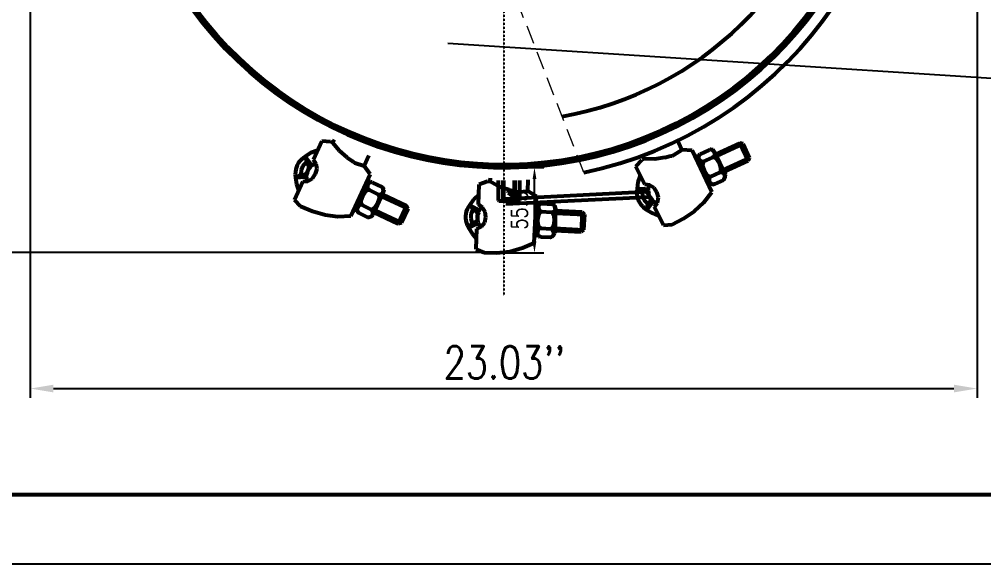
# Model space of a CAD drawing. Header units: millimetres. Extents: x 48582 to 52637, y -8867 to -5728.
# Drawn here: x 49098 to 49725, y -8867 to -8513 of the extents above; entities that cross this region are included whole.
import ezdxf

# ---------------------------------------------------------------- set-up
doc = ezdxf.new("R2010")
doc.units = ezdxf.units.MM
doc.header["$LTSCALE"] = 3
for name, pattern in [('ACISOTGL', [3, 2, -1]), ('CENTER', [2, 1.25, -0.25, 0.25, -0.25]), ('DASHDOT', [0.55, 0.5, -0.025, 0, -0.025])]:
    doc.linetypes.add(name, pattern=pattern)
doc.layers.add('C', color=1, linetype='DASHDOT')
doc.layers.add('标注、文本', color=3, linetype='Continuous', lineweight=25)
doc.layers.add('粗实线', color=4, linetype='Continuous', lineweight=53)
doc.styles.add('TH_GBDIM', font='romans.shx', dxfattribs={"width": 0.8, "bigfont": 'gbcbig.shx'})
doc.dimstyles.new('TH_GBDIM1', dxfattribs={"dimscale": 3, "dimtxt": 3.5, "dimasz": 2.5, "dimexe": 2, "dimexo": 0, "dimgap": 1.5, "dimtad": 1, "dimdec": 1, "dimzin": 0, "dimdsep": 46, "dimtxsty": 'TH_GBDIM', "dimcen": 2.5, "dimclrd": 3, "dimclre": 256, "dimclrt": 2, "dimadec": 0, "dimazin": 0, "dimtfac": 0.714286, "dimtdec": 1, "dimtmove": 0, "dimatfit": 3, "dimfxl": 0, "dimtzin": 0, "dimlwd": -1, "dimlwe": -1, "dimarcsym": 0})

# ---------------------------------------------------------------- blocks, each defined once
blk = doc.blocks.new('*D372')
at = {"layer": 'Defpoints', "color": 0}
for p in [(49105.04, -8358.78), (49721.04, -8364.78), (49721.04, -8753.56)]:
    blk.add_point(p, dxfattribs=at)
at = {"layer": '标注、文本'}
for p, q in [((49105.04, -8358.78), (49105.04, -8759.56)), ((49721.04, -8364.78), (49721.04, -8759.56))]:
    blk.add_line(p, q, dxfattribs=at)
at = {"layer": '标注、文本', "color": 3}
blk.add_line((49120.04, -8753.56), (49706.04, -8753.56), dxfattribs=at)
for points in [[(49120.04, -8751.06), (49120.04, -8756.06), (49105.04, -8753.56)], [(49706.04, -8751.06), (49706.04, -8756.06), (49721.04, -8753.56)]]:
    blk.add_solid(points, dxfattribs=at)
at = {"layer": '标注、文本', "color": 2, "insert": (49413.6, -8736.56), "char_height": 21, "attachment_point": 5, "style": 'TH_GBDIM'}
blk.add_mtext("23.03''", dxfattribs=at)
blk = doc.blocks.new('*D367')
at = {"layer": 'Defpoints', "color": 0}
for p in [(49061.87, -7993.48), (49384.58, -7993.48), (49400.34, -8665.06)]:
    blk.add_point(p, dxfattribs=at)
at = {"layer": '标注、文本'}
for p, q in [((49384.58, -7993.48), (49055.87, -7993.48)), ((49400.34, -8665.06), (49055.87, -8665.06))]:
    blk.add_line(p, q, dxfattribs=at)
at = {"layer": '标注、文本', "color": 3}
blk.add_line((49061.87, -8650.06), (49061.87, -8008.48), dxfattribs=at)
for points in [[(49059.37, -8008.48), (49064.37, -8008.48), (49061.87, -7993.48)], [(49059.37, -8650.06), (49064.37, -8650.06), (49061.87, -8665.06)]]:
    blk.add_solid(points, dxfattribs=at)
at = {"layer": '标注、文本', "color": 2, "insert": (49044.87, -8318.51), "char_height": 21, "attachment_point": 5, "rotation": 90, "style": 'TH_GBDIM'}
blk.add_mtext("24.8''", dxfattribs=at)
blk = doc.blocks.new('*D434')
at = {"layer": 'Defpoints', "color": 0}
for p in [(49413.04, -8609.78), (49433.1, -8609.78), (49408.68, -8665.28)]:
    blk.add_point(p, dxfattribs=at)
at = {"layer": '标注、文本'}
for p, q in [((49413.04, -8609.78), (49439.1, -8609.78)), ((49408.68, -8665.28), (49439.1, -8665.28))]:
    blk.add_line(p, q, dxfattribs=at)
at = {"layer": '标注、文本', "color": 3}
blk.add_line((49433.1, -8657.78), (49433.1, -8617.28), dxfattribs=at)
for points in [[(49431.85, -8617.28), (49434.35, -8617.28), (49433.1, -8609.78)], [(49431.85, -8657.78), (49434.35, -8657.78), (49433.1, -8665.28)]]:
    blk.add_solid(points, dxfattribs=at)
at = {"layer": '标注、文本', "color": 2, "insert": (49423.35, -8637.53), "char_height": 10.5, "attachment_point": 5, "rotation": 90, "style": 'TH_GBDIM'}
blk.add_mtext('55.5', dxfattribs=at)

msp = doc.modelspace()

# ---------------------------------------------------------------- linework, layer by layer
at = {"layer": 'C', "linetype": 'CENTER', "ltscale": 0.02}
msp.add_line((49413.04, -8137.78), (49413.04, -8693.33), dxfattribs=at)
at = {"layer": '标注、文本'}
for p, q in [((49764.14, -8554.08), (49376.73, -8529.2)), ((48582.49, -8867.47), (52371.53, -8867.47))]:
    msp.add_line(p, q, dxfattribs=at)
at = {"layer": '粗实线', "color": 8, "linetype": 'ACISOTGL', "lineweight": 0, "ltscale": 2}
msp.add_line((49465.17, -8612.99), (49408.23, -8466.46), dxfattribs=at)
at = {"layer": '粗实线', "ltscale": 2}
for p, q in [((49289.31, -8604.65), (49294.66, -8592.69)), ((49300.32, -8593.03), (49294.66, -8592.69)), ((49301.98, -8593.7), (49300.65, -8593.03)), ((49301.98, -8593.7), (49303.02, -8591.53)), ((49301.98, -8593.7), (49301.98, -8593.37)), ((49306.3, -8599.03), (49301.98, -8593.7)), ((49529.06, -8598.27), (49525.91, -8591.53)), ((49551.61, -8602.48), (49568.86, -8594.4)), ((49566.69, -8593.87), (49572.17, -8605.45)), ((49568.86, -8594.4), (49566.69, -8593.88)), ((49568.86, -8594.4), (49572.95, -8603.49)), ((49287.66, -8600.33), (49284, -8602.65)), ((49284, -8602.64), (49284.65, -8606.31)), ((49284, -8602.64), (49284.33, -8603.31)), ((49291.99, -8598.67), (49287.66, -8600.33)), ((49311.28, -8603.36), (49306.3, -8599.03)), ((49322.25, -8608.71), (49325.39, -8601.96)), ((49504.53, -8604.15), (49503.54, -8601.96)), ((49517.91, -8603.24), (49521.84, -8602.2)), ((49521.83, -8602.2), (49522.77, -8602.12)), ((49522.77, -8602.12), (49523.67, -8601.57)), ((49523.67, -8601.57), (49529.06, -8598.27)), ((49535.7, -8598.65), (49529.06, -8598.28)), ((49548.42, -8625.9), (49535.7, -8598.65)), ((49537.43, -8602.28), (49538.58, -8601.95)), ((49537.94, -8602.71), (49538.83, -8602.16)), ((49538.58, -8601.95), (49547.85, -8621.93)), ((49540.41, -8601.32), (49539.59, -8602.81)), ((49539.59, -8602.81), (49539.97, -8604.43)), ((49540.2, -8601.57), (49539.64, -8603.27)), ((49540.2, -8601.57), (49539.95, -8601.36)), ((49540.63, -8601.06), (49540.2, -8601.57)), ((49541.1, -8601.02), (49540.63, -8601.06)), ((49541.1, -8601.02), (49546.78, -8598.41)), ((49547.46, -8598.12), (49546.78, -8598.41)), ((49547.46, -8598.12), (49547.2, -8597.9)), ((49547.93, -8598.08), (49547.46, -8598.12)), ((49549.12, -8598.21), (49547.46, -8598.12)), ((49549.42, -8598.9), (49547.93, -8598.08)), ((49548.84, -8603.2), (49550.38, -8601.88)), ((49550.18, -8599.54), (49549.12, -8598.21)), ((49550.47, -8600.22), (49549.42, -8598.9)), ((49550.18, -8599.54), (49557.34, -8614.27)), ((49550.38, -8601.88), (49550.47, -8600.22)), ((49282.32, -8608.63), (49281.32, -8611.29)), ((49284.65, -8606.31), (49282.32, -8608.63)), ((49286.98, -8606.64), (49284.33, -8603.31)), ((49286.32, -8608.64), (49284.65, -8606.31)), ((49286.31, -8609.97), (49286.32, -8608.64)), ((49287.65, -8607.64), (49286.98, -8606.64)), ((49287.31, -8609.31), (49287.31, -8608.97)), ((49287.31, -8608.97), (49287.64, -8608.97)), ((49287.31, -8609.31), (49287.31, -8608.97)), ((49287.31, -8609.31), (49287.64, -8608.97)), ((49287.64, -8608.97), (49287.64, -8608.64)), ((49287.64, -8608.97), (49287.64, -8608.64)), ((49287.98, -8608.31), (49287.65, -8607.64)), ((49290.64, -8606.65), (49287.98, -8608.64)), ((49287.98, -8608.64), (49287.98, -8608.31)), ((49287.98, -8608.64), (49287.98, -8608.31)), ((49290.97, -8607.32), (49289.32, -8604.65)), ((49291.63, -8610.65), (49290.97, -8607.32)), ((49311.28, -8603.36), (49314.6, -8605.7)), ((49314.6, -8605.7), (49315.26, -8606.37)), ((49315.26, -8606.37), (49316.26, -8606.7)), ((49316.26, -8606.7), (49322.25, -8608.71)), ((49326.23, -8614.04), (49322.25, -8608.71)), ((49502.95, -8605), (49499.05, -8609.11)), ((49504.53, -8604.15), (49503.16, -8604.74)), ((49504.53, -8604.15), (49504.28, -8603.94)), ((49511.39, -8604.27), (49504.53, -8604.15)), ((49517.91, -8603.24), (49511.39, -8604.27)), ((49538.31, -8604.33), (49539.46, -8604)), ((49538.52, -8604.08), (49539.42, -8603.53)), ((49538.82, -8604.76), (49539.72, -8604.21)), ((49539.64, -8603.27), (49540.48, -8604.85)), ((49540.48, -8604.85), (49541.75, -8605.93)), ((49540.59, -8608.86), (49541.74, -8608.52)), ((49540.88, -8609.54), (49541.78, -8608.99)), ((49541.75, -8605.93), (49543.16, -8605.81)), ((49542.56, -8607.04), (49542.46, -8608.7)), ((49542.46, -8608.7), (49543.43, -8611.69)), ((49543.16, -8605.81), (49542.56, -8607.04)), ((49543.16, -8605.81), (49548.84, -8603.2)), ((49550.5, -8603.29), (49548.84, -8603.2)), ((49551.77, -8604.36), (49550.5, -8603.29)), ((49553.42, -8607.05), (49551.77, -8604.36)), ((49554.38, -8610.04), (49553.42, -8607.05)), ((49555.91, -8611.33), (49572.95, -8603.49)), ((49572.95, -8603.49), (49572.17, -8605.45)), ((49277.65, -8616.28), (49280.98, -8614.28)), ((49281.32, -8611.29), (49280.98, -8614.29)), ((49280.98, -8614.28), (49283.97, -8614.29)), ((49283.97, -8614.29), (49284.97, -8613.3)), ((49284.64, -8615.29), (49284.64, -8614.96)), ((49284.64, -8615.29), (49284.64, -8614.96)), ((49284.64, -8614.96), (49284.97, -8614.96)), ((49284.64, -8615.29), (49284.64, -8614.96)), ((49284.64, -8614.96), (49284.97, -8614.96)), ((49284.64, -8615.29), (49284.96, -8618.95)), ((49284.64, -8615.62), (49284.64, -8615.29)), ((49284.64, -8615.62), (49284.64, -8615.29)), ((49284.64, -8615.62), (49284.64, -8615.29)), ((49286.31, -8609.97), (49284.97, -8613.3)), ((49284.97, -8613.96), (49285.31, -8613.3)), ((49284.97, -8614.29), (49285.31, -8613.3)), ((49284.97, -8614.29), (49284.97, -8613.96)), ((49284.97, -8614.96), (49284.97, -8614.29)), ((49284.97, -8614.62), (49284.97, -8614.29)), ((49284.97, -8614.96), (49284.97, -8614.62)), ((49285.31, -8612.63), (49285.64, -8611.63)), ((49285.31, -8613.3), (49285.64, -8611.63)), ((49285.31, -8613.3), (49285.31, -8612.63)), ((49285.64, -8611.63), (49286.65, -8610.3)), ((49285.64, -8611.63), (49285.98, -8610.97)), ((49285.98, -8610.97), (49286.65, -8610.3)), ((49287.31, -8609.31), (49286.65, -8610.3)), ((49286.65, -8610.3), (49286.98, -8609.64)), ((49286.98, -8609.64), (49287.31, -8609.31)), ((49288.63, -8616.96), (49290.63, -8613.97)), ((49290.63, -8613.97), (49291.63, -8610.65)), ((49313.53, -8641.3), (49326.23, -8614.04)), ((49504.78, -8620.9), (49499.05, -8609.11)), ((49501.92, -8615), (49500.4, -8619.38)), ((49542.03, -8609.21), (49540.88, -8609.54)), ((49543.43, -8611.69), (49545.07, -8614.38)), ((49543.45, -8614.75), (49544.6, -8614.42)), ((49543.49, -8615.22), (49544.39, -8614.67)), ((49543.75, -8615.44), (49544.9, -8615.1)), ((49545.07, -8614.38), (49546.35, -8615.45)), ((49548.01, -8615.54), (49553.69, -8612.93)), ((49553.69, -8612.93), (49554.29, -8611.7)), ((49555.35, -8613.03), (49553.69, -8612.93)), ((49554.29, -8611.7), (49554.38, -8610.04)), ((49556.62, -8614.1), (49555.35, -8613.03)), ((49557.21, -8615.47), (49556.62, -8614.1)), ((49557.25, -8615.93), (49557.34, -8614.27)), ((49276.96, -8630.91), (49282.3, -8618.95)), ((49277.65, -8616.28), (49278.31, -8620.6)), ((49278.65, -8616.28), (49277.65, -8616.28)), ((49278.31, -8620.6), (49279.63, -8624.6)), ((49278.65, -8616.28), (49282.64, -8615.95)), ((49282.3, -8618.95), (49285.63, -8618.62)), ((49282.64, -8615.95), (49283.64, -8615.95)), ((49284.64, -8615.62), (49283.64, -8615.95)), ((49285.63, -8618.62), (49288.63, -8616.96)), ((49325.55, -8618.36), (49316.2, -8638.31)), ((49323.55, -8620.35), (49324.55, -8620.69)), ((49323.56, -8619.69), (49324.55, -8620.36)), ((49323.89, -8619.69), (49324.89, -8620.02)), ((49325.55, -8619.69), (49324.55, -8621.02)), ((49325.22, -8620.02), (49324.55, -8621.69)), ((49324.56, -8617.69), (49325.55, -8618.36)), ((49324.56, -8618.36), (49325.55, -8618.7)), ((49326.88, -8619.36), (49325.22, -8620.02)), ((49327.22, -8619.36), (49325.55, -8619.69)), ((49326.88, -8619.36), (49326.88, -8619.03)), ((49327.55, -8619.36), (49326.88, -8619.36)), ((49327.88, -8619.7), (49327.55, -8619.36)), ((49327.88, -8619.7), (49333.53, -8622.37)), ((49396.68, -8633.88), (49397.12, -8620.78)), ((49402.49, -8618.96), (49397.12, -8620.78)), ((49404.28, -8618.96), (49402.8, -8618.84)), ((49404.28, -8618.96), (49404.16, -8618.65)), ((49404.28, -8618.96), (49404.42, -8616.56)), ((49410.29, -8622.27), (49404.28, -8618.96)), ((49409.45, -8618.21), (49409.45, -8631.24)), ((49412.65, -8631.44), (49412.65, -8618.27)), ((49413.04, -8631.24), (49413.04, -8618.28)), ((49420.03, -8631.24), (49420.03, -8618.28)), ((49420.43, -8631.44), (49420.43, -8618.28)), ((49423.63, -8631.24), (49423.63, -8618.22)), ((49428.71, -8625.21), (49429.08, -8617.78)), ((49500.4, -8619.38), (49499.83, -8623.68)), ((49507.89, -8621.34), (49504.78, -8620.89)), ((49507.17, -8621.16), (49506.98, -8624.49)), ((49510.86, -8622.97), (49507.89, -8621.34)), ((49545.77, -8619.75), (49546.67, -8619.2)), ((49545.81, -8620.22), (49546.96, -8619.88)), ((49546.06, -8620.43), (49547.21, -8620.1)), ((49546.35, -8615.45), (49548.01, -8615.54)), ((49546.65, -8621.8), (49547.55, -8621.25)), ((49546.67, -8619.2), (49548.19, -8620.49)), ((49548.01, -8615.54), (49546.68, -8616.6)), ((49546.68, -8616.6), (49546.84, -8618.48)), ((49546.84, -8618.48), (49547.68, -8620.06)), ((49547.68, -8620.06), (49549.17, -8620.88)), ((49548.19, -8620.49), (49550.32, -8620.54)), ((49549.17, -8620.88), (49549.64, -8620.83)), ((49549.64, -8620.83), (49549.85, -8620.58)), ((49550.32, -8620.54), (49549.85, -8620.58)), ((49550.32, -8620.54), (49556, -8617.93)), ((49556, -8617.93), (49556.22, -8617.67)), ((49556.22, -8617.67), (49556.43, -8617.42)), ((49556.43, -8617.42), (49557.25, -8615.93)), ((49556.43, -8617.42), (49556.64, -8617.17)), ((49556.64, -8617.17), (49557.21, -8615.47)), ((49322.88, -8625.68), (49321.21, -8628.33)), ((49322.21, -8625.67), (49321.22, -8625.01)), ((49321.22, -8625.01), (49322.21, -8625.34)), ((49321.55, -8624.34), (49322.55, -8625.01)), ((49324.21, -8624.68), (49322.88, -8625.68)), ((49325.54, -8624.35), (49324.21, -8624.68)), ((49324.55, -8621.69), (49324.55, -8623.35)), ((49324.55, -8623.35), (49325.54, -8624.35)), ((49325.54, -8624.35), (49331.19, -8627.02)), ((49334.86, -8625.7), (49328.17, -8640.66)), ((49332.19, -8628.36), (49331.19, -8627.02)), ((49331.19, -8627.02), (49333.19, -8627.36)), ((49333.19, -8627.36), (49334.52, -8626.36)), ((49334.2, -8622.7), (49333.53, -8622.37)), ((49334.2, -8622.7), (49334.2, -8622.37)), ((49334.53, -8623.04), (49334.2, -8622.7)), ((49335.19, -8624.04), (49334.2, -8622.7)), ((49334.52, -8626.36), (49334.86, -8624.7)), ((49334.86, -8624.7), (49334.53, -8623.04)), ((49334.86, -8625.7), (49335.19, -8624.04)), ((49396.9, -8627.33), (49393.52, -8630.5)), ((49416.54, -8624.4), (49410.29, -8622.27)), ((49414.16, -8630.19), (49506.93, -8625.32)), ((49417.24, -8624.65), (49416.04, -8626.05)), ((49416.04, -8625.65), (49416.24, -8625.45)), ((49416.04, -8626.05), (49416.04, -8625.65)), ((49416.04, -8626.05), (49416.24, -8626.05)), ((49416.04, -8626.25), (49416.24, -8626.25)), ((49416.24, -8625.45), (49416.44, -8625.05)), ((49416.24, -8626.25), (49416.64, -8626.65)), ((49416.24, -8626.25), (49420.03, -8629.25)), ((49416.44, -8625.05), (49416.84, -8624.65)), ((49416.54, -8624.4), (49420.5, -8625.31)), ((49417.04, -8624.65), (49417.24, -8624.65)), ((49417.04, -8626.85), (49417.24, -8627.05)), ((49417.44, -8624.86), (49417.24, -8624.65)), ((49417.24, -8624.65), (49417.44, -8624.65)), ((49417.24, -8624.65), (49417.44, -8624.65)), ((49420.03, -8626.85), (49417.24, -8624.65)), ((49417.24, -8627.05), (49417.44, -8627.05)), ((49417.84, -8625.05), (49417.44, -8624.86)), ((49417.44, -8627.05), (49417.64, -8627.25)), ((49417.64, -8627.25), (49417.84, -8627.25)), ((49418.03, -8625.45), (49417.84, -8625.05)), ((49417.84, -8627.25), (49418.03, -8627.45)), ((49418.43, -8625.65), (49418.03, -8625.45)), ((49418.03, -8627.45), (49418.24, -8627.45)), ((49418.24, -8627.45), (49418.43, -8627.65)), ((49419.03, -8626.25), (49418.43, -8625.65)), ((49418.43, -8627.65), (49418.83, -8627.65)), ((49418.83, -8627.65), (49419.03, -8627.85)), ((49419.03, -8626.45), (49419.03, -8626.25)), ((49419.23, -8626.65), (49419.03, -8626.45)), ((49419.03, -8627.85), (49419.23, -8627.85)), ((49419.43, -8626.85), (49419.23, -8626.65)), ((49419.23, -8627.85), (49419.63, -8627.45)), ((49419.43, -8627.05), (49419.43, -8626.85)), ((49419.63, -8627.25), (49419.43, -8627.05)), ((49419.63, -8627.45), (49419.63, -8627.25)), ((49420.49, -8625.31), (49421.36, -8625.68)), ((49421.36, -8625.68), (49422.41, -8625.61)), ((49422.41, -8625.61), (49428.71, -8625.21)), ((49434.41, -8628.65), (49428.71, -8625.22)), ((49499.82, -8623.68), (49503.05, -8625.53)), ((49499.82, -8623.68), (49500.55, -8623.85)), ((49504.81, -8623.96), (49500.55, -8623.85)), ((49505.91, -8625.76), (49503.05, -8625.53)), ((49503.06, -8625.53), (49503.34, -8628.81)), ((49506, -8624.1), (49504.81, -8623.96)), ((49506.93, -8626.61), (49505.91, -8625.76)), ((49506.73, -8624.27), (49506, -8624.1)), ((49506.98, -8624.48), (49506.72, -8624.27)), ((49506.98, -8624.49), (49506.73, -8624.27)), ((49507.02, -8624.95), (49506.76, -8624.74)), ((49507.02, -8624.95), (49506.76, -8624.74)), ((49506.8, -8625.21), (49507.02, -8624.95)), ((49507.06, -8625.42), (49506.8, -8625.21)), ((49507.06, -8625.42), (49506.8, -8625.21)), ((49506.93, -8626.61), (49508.61, -8629.78)), ((49507.06, -8625.42), (49507.02, -8624.95)), ((49507.1, -8625.89), (49507.06, -8625.42)), ((49507.06, -8625.42), (49507.4, -8626.57)), ((49507.4, -8626.57), (49507.1, -8625.89)), ((49507.47, -8627.51), (49507.4, -8626.57)), ((49507.77, -8628.19), (49507.4, -8626.57)), ((49507.77, -8628.19), (49507.47, -8627.51)), ((49512.77, -8625.88), (49510.86, -8622.97)), ((49513.77, -8629.34), (49512.77, -8625.88)), ((49543.32, -8632.47), (49548.42, -8625.9)), ((49546.69, -8622.27), (49547.85, -8621.93)), ((49276.96, -8630.91), (49280.94, -8634.91)), ((49319.53, -8633.99), (49318.2, -8635.32)), ((49318.54, -8630.66), (49319.54, -8630.99)), ((49318.54, -8630.99), (49319.54, -8631.66)), ((49318.88, -8630.33), (49319.88, -8630.99)), ((49321.2, -8634.32), (49319.53, -8633.99)), ((49320.21, -8631.33), (49320.2, -8632.99)), ((49320.2, -8632.99), (49321.2, -8634.32)), ((49321.21, -8628.33), (49320.21, -8631.33)), ((49329.51, -8635.67), (49331.18, -8633.01)), ((49331.18, -8633.01), (49332.19, -8630.02)), ((49332.19, -8630.02), (49332.19, -8628.36)), ((49333.52, -8628.69), (49350.8, -8636.71)), ((49393.52, -8630.5), (49391, -8634.03)), ((49391, -8634.03), (49392.99, -8637.17)), ((49391, -8634.03), (49391.56, -8634.52)), ((49399.23, -8635.72), (49396.69, -8633.88)), ((49409.85, -8631.44), (49409.45, -8631.24)), ((49409.85, -8631.44), (49423.42, -8631.44)), ((49412.65, -8631.44), (49413.04, -8631.24)), ((49413.04, -8631.24), (49420.03, -8631.24)), ((49414.46, -8633.51), (49508.3, -8628.86)), ((49420.43, -8631.44), (49420.03, -8631.24)), ((49423.63, -8631.24), (49423.42, -8631.44)), ((49432.93, -8658.68), (49434.41, -8628.65)), ((49434.24, -8632.67), (49435.42, -8632.91)), ((49435.42, -8632.91), (49434.28, -8654.91)), ((49434.49, -8633.28), (49435.54, -8633.22)), ((49435.91, -8634.14), (49435.49, -8635.75)), ((49437.02, -8633.33), (49435.73, -8634.58)), ((49437.33, -8633.21), (49435.91, -8634.14)), ((49437.02, -8633.33), (49436.9, -8633.03)), ((49437.64, -8633.08), (49437.02, -8633.33)), ((49438.08, -8633.27), (49437.64, -8633.08)), ((49438.07, -8633.27), (49444.32, -8633.61)), ((49445.06, -8633.67), (49444.32, -8633.61)), ((49445.06, -8633.67), (49444.93, -8633.36)), ((49445.49, -8633.85), (49445.06, -8633.67)), ((49446.48, -8634.53), (49445.06, -8633.67)), ((49446.42, -8635.27), (49445.49, -8633.85)), ((49503.34, -8628.81), (49504.73, -8631.29)), ((49504.73, -8631.29), (49506.81, -8633.47)), ((49506.19, -8637.3), (49506.8, -8633.47)), ((49506.8, -8633.47), (49508.73, -8631.18)), ((49506.83, -8636.54), (49509.15, -8633.27)), ((49508.32, -8629.09), (49507.77, -8628.19)), ((49508.83, -8629.52), (49507.77, -8628.19)), ((49508.83, -8629.52), (49508.32, -8629.09)), ((49508.73, -8631.18), (49508.61, -8629.78)), ((49509.12, -8630.2), (49508.83, -8629.52)), ((49509.37, -8630.42), (49508.83, -8629.52)), ((49509.37, -8630.42), (49509.12, -8630.2)), ((49509.15, -8633.27), (49509.79, -8632.51)), ((49509.88, -8630.85), (49509.37, -8630.42)), ((49509.63, -8630.63), (49509.37, -8630.42)), ((49509.88, -8630.85), (49509.63, -8630.63)), ((49509.67, -8631.1), (49509.88, -8630.85)), ((49509.67, -8631.1), (49509.88, -8630.85)), ((49509.92, -8631.32), (49509.67, -8631.1)), ((49509.92, -8631.32), (49509.67, -8631.1)), ((49509.92, -8631.32), (49509.67, -8631.1)), ((49510.18, -8631.53), (49509.79, -8632.51)), ((49509.92, -8631.32), (49512.94, -8633.42)), ((49510.18, -8631.53), (49509.92, -8631.32)), ((49510.18, -8631.53), (49509.92, -8631.32)), ((49510.18, -8631.53), (49509.92, -8631.32)), ((49511.22, -8635.46), (49513.11, -8632.7)), ((49513.11, -8632.7), (49513.77, -8629.34)), ((49537.19, -8638.19), (49543.32, -8632.47)), ((49280.94, -8634.91), (49288.59, -8638.25)), ((49288.59, -8638.25), (49296.9, -8640.6)), ((49315.2, -8637.64), (49316.2, -8638.31)), ((49315.54, -8637.31), (49316.54, -8637.64)), ((49316.21, -8635.65), (49317.2, -8636.31)), ((49316.21, -8635.98), (49317.2, -8636.64)), ((49316.54, -8635.31), (49317.54, -8635.65)), ((49318.2, -8635.32), (49317.53, -8636.98)), ((49317.54, -8635.65), (49317.53, -8637.64)), ((49317.53, -8636.98), (49317.86, -8638.64)), ((49317.53, -8637.64), (49318.86, -8639.31)), ((49317.86, -8638.64), (49318.2, -8638.97)), ((49318.2, -8638.97), (49318.53, -8638.98)), ((49318.86, -8639.31), (49318.53, -8638.98)), ((49318.86, -8639.31), (49324.51, -8641.98)), ((49321.2, -8634.32), (49326.85, -8637)), ((49326.85, -8637), (49328.18, -8636.67)), ((49327.84, -8638.33), (49326.85, -8637)), ((49327.17, -8641.32), (49327.84, -8639.99)), ((49327.84, -8639.99), (49327.84, -8638.33)), ((49328.18, -8636.67), (49329.51, -8635.67)), ((49329.51, -8637.67), (49346.46, -8645.68)), ((49349.81, -8634.71), (49344.47, -8646.35)), ((49350.8, -8636.71), (49346.46, -8645.68)), ((49350.8, -8636.71), (49349.81, -8634.71)), ((49395.27, -8636.6), (49391.56, -8634.52)), ((49392.99, -8637.17), (49391.71, -8640.2)), ((49391.71, -8640.2), (49391.78, -8643.05)), ((49395.41, -8638.7), (49392.99, -8637.17)), ((49396.27, -8637.28), (49395.27, -8636.6)), ((49395.91, -8639.94), (49395.41, -8638.7)), ((49395.91, -8639.94), (49395.92, -8643.52)), ((49395.91, -8641.73), (49396.34, -8640.12)), ((49395.97, -8640.99), (49396.34, -8640.12)), ((49396.82, -8637.77), (49396.27, -8637.28)), ((49396.58, -8638.95), (49396.34, -8640.12)), ((49396.34, -8640.12), (49396.4, -8639.38)), ((49396.4, -8639.38), (49396.58, -8638.95)), ((49396.46, -8638.64), (49396.76, -8638.51)), ((49396.58, -8638.95), (49396.46, -8638.64)), ((49396.58, -8638.95), (49396.46, -8638.64)), ((49396.58, -8638.95), (49396.76, -8638.51)), ((49396.76, -8638.51), (49396.64, -8638.2)), ((49396.76, -8638.51), (49396.64, -8638.2)), ((49396.95, -8638.08), (49396.82, -8637.77)), ((49396.95, -8638.08), (49396.82, -8637.77)), ((49398.67, -8635.23), (49396.95, -8638.08)), ((49401.09, -8638.56), (49399.23, -8635.72)), ((49400.61, -8639.33), (49400.31, -8639.47)), ((49401.41, -8642.02), (49401.09, -8638.56)), ((49433.96, -8639.96), (49435.14, -8640.2)), ((49434.07, -8634.89), (49435.24, -8635.13)), ((49434.32, -8635.51), (49435.37, -8635.44)), ((49434.37, -8634.77), (49435.42, -8634.7)), ((49436.56, -8639.27), (49435.7, -8640.69)), ((49435.73, -8634.58), (49435.74, -8636.37)), ((49435.74, -8636.37), (49436.37, -8637.91)), ((49436.37, -8637.91), (49437.66, -8638.46)), ((49437.66, -8638.46), (49436.56, -8639.27)), ((49437.66, -8638.46), (49443.91, -8638.8)), ((49443.91, -8638.8), (49445.88, -8638.36)), ((49445.33, -8639.66), (49443.91, -8638.8)), ((49445.96, -8641.2), (49445.33, -8639.66)), ((49445.88, -8638.36), (49446.74, -8636.94)), ((49446.8, -8636.2), (49446.25, -8652.57)), ((49446.74, -8636.94), (49446.42, -8635.27)), ((49446.8, -8636.2), (49446.48, -8634.53)), ((49446.69, -8639.47), (49465.72, -8640.38)), ((49464.05, -8638.9), (49463.49, -8651.69)), ((49465.72, -8640.38), (49464.05, -8638.9)), ((49465.72, -8640.38), (49465.09, -8650.33)), ((49506.83, -8636.54), (49506.19, -8637.3)), ((49506.19, -8637.3), (49509.92, -8639.58)), ((49509.92, -8639.58), (49513.83, -8641.14)), ((49516.95, -8647.24), (49511.22, -8635.46)), ((49530.05, -8643.05), (49537.19, -8638.19)), ((49296.9, -8640.6), (49305.22, -8641.61)), ((49305.22, -8641.61), (49313.53, -8641.3)), ((49324.51, -8641.98), (49324.84, -8641.98)), ((49324.84, -8641.98), (49325.18, -8641.98)), ((49325.17, -8641.98), (49325.51, -8641.98)), ((49325.18, -8641.98), (49326.84, -8641.65)), ((49325.51, -8641.98), (49327.17, -8641.32)), ((49326.84, -8641.65), (49328.17, -8640.66)), ((49346.46, -8645.68), (49344.47, -8646.35)), ((49390.26, -8649.04), (49392.6, -8645.94)), ((49391.78, -8643.05), (49392.6, -8645.95)), ((49392.59, -8645.94), (49395.37, -8644.82)), ((49394.76, -8646.86), (49395.69, -8646.49)), ((49395.37, -8644.82), (49395.92, -8643.52)), ((49396.49, -8645.8), (49395.69, -8646.49)), ((49395.91, -8641.73), (49395.97, -8640.99)), ((49395.98, -8642.78), (49395.91, -8641.73)), ((49396.23, -8643.4), (49395.91, -8641.73)), ((49396.23, -8643.4), (49395.98, -8642.78)), ((49396.17, -8644.14), (49396.23, -8643.4)), ((49396.3, -8644.45), (49396.17, -8644.14)), ((49396.3, -8644.45), (49396.23, -8643.4)), ((49396.24, -8645.19), (49396.55, -8645.06)), ((49396.24, -8645.19), (49396.55, -8645.06)), ((49396.36, -8645.5), (49396.24, -8645.19)), ((49396.36, -8645.5), (49396.24, -8645.19)), ((49396.36, -8645.5), (49396.24, -8645.19)), ((49396.55, -8645.06), (49396.3, -8644.45)), ((49396.42, -8644.75), (49396.3, -8644.45)), ((49396.36, -8645.5), (49398.05, -8648.76)), ((49396.49, -8645.8), (49396.36, -8645.5)), ((49396.49, -8645.8), (49396.36, -8645.5)), ((49396.49, -8645.8), (49396.36, -8645.5)), ((49396.55, -8645.06), (49396.42, -8644.75)), ((49398.54, -8648.21), (49400.69, -8645.54)), ((49400.69, -8645.54), (49401.41, -8642.02)), ((49433.75, -8646.51), (49434.92, -8646.75)), ((49433.91, -8640.7), (49434.96, -8640.63)), ((49435.08, -8640.94), (49433.91, -8640.7)), ((49435.7, -8640.69), (49435.15, -8643.78)), ((49435.15, -8643.78), (49435.35, -8646.93)), ((49445.61, -8647.45), (49446.15, -8644.36)), ((49446.15, -8644.36), (49445.96, -8641.2)), ((49522.58, -8646.76), (49530.05, -8643.05)), ((49391.19, -8648.67), (49390.26, -8649.04)), ((49390.26, -8649.04), (49392.5, -8652.8)), ((49391.19, -8648.67), (49394.76, -8646.86)), ((49392.5, -8652.8), (49395.24, -8656)), ((49395.14, -8662.86), (49395.58, -8649.76)), ((49395.58, -8649.76), (49398.54, -8648.21)), ((49433.28, -8652.44), (49434.45, -8652.68)), ((49433.4, -8652.75), (49434.58, -8652.99)), ((49433.46, -8652.01), (49434.51, -8651.94)), ((49433.56, -8646.94), (49434.61, -8646.87)), ((49433.69, -8647.25), (49434.86, -8647.49)), ((49434.51, -8651.94), (49435.26, -8653.79)), ((49435.73, -8649.65), (49435, -8651.38)), ((49435, -8651.38), (49435.01, -8653.17)), ((49435.35, -8646.93), (49435.98, -8648.48)), ((49437.4, -8649.33), (49435.73, -8649.65)), ((49435.98, -8648.48), (49437.4, -8649.33)), ((49437.4, -8649.33), (49443.64, -8649.68)), ((49443.64, -8649.68), (49444.75, -8648.87)), ((49445.07, -8650.54), (49443.64, -8649.68)), ((49444.75, -8648.87), (49445.61, -8647.45)), ((49445.69, -8652.08), (49445.07, -8650.54)), ((49445.39, -8653.99), (49446.25, -8652.57)), ((49445.58, -8653.56), (49445.69, -8652.08)), ((49446.36, -8649.3), (49465.09, -8650.33)), ((49465.09, -8650.33), (49463.49, -8651.69)), ((49516.95, -8647.24), (49522.58, -8646.76)), ((49425.35, -8662.11), (49432.93, -8658.68)), ((49433.1, -8654.67), (49434.28, -8654.91)), ((49433.28, -8654.23), (49434.34, -8654.17)), ((49435.01, -8653.17), (49435.94, -8654.59)), ((49435.26, -8653.79), (49437.12, -8654.83)), ((49435.94, -8654.59), (49436.38, -8654.77)), ((49436.38, -8654.77), (49436.68, -8654.65)), ((49437.12, -8654.83), (49436.68, -8654.65)), ((49437.12, -8654.83), (49443.36, -8655.18)), ((49443.36, -8655.18), (49443.67, -8655.05)), ((49443.67, -8655.05), (49443.98, -8654.93)), ((49443.97, -8654.93), (49444.28, -8654.8)), ((49443.98, -8654.93), (49445.39, -8653.99)), ((49444.28, -8654.8), (49445.58, -8653.56)), ((49395.14, -8662.86), (49400.34, -8665.06)), ((49400.34, -8665.06), (49408.68, -8665.28)), ((49408.68, -8665.28), (49417.27, -8664.31)), ((49417.27, -8664.31), (49425.35, -8662.11))]:
    msp.add_line(p, q, dxfattribs=at)
at = {"layer": '粗实线'}
msp.add_line((48808.03, -8822.37), (52326.42, -8822.37), dxfattribs=at)
at = {"layer": '粗实线', "ltscale": 2}
for radius, start, end in [(259.5, 281.58888, 87.62683), (251, 125.30471, 87.5402), (249, 125.47787, 87.51889), (221, 279.88726, 126.41276)]:
    msp.add_arc((49413.04, -8358.78), radius, start, end, dxfattribs=at)
for points in [[(49566.69, -8593.87), (49566.69, -8593.87), (49551.02, -8601.12), (49551.02, -8601.12)], [(49551.02, -8601.12), (49551.02, -8601.12), (49566.69, -8593.87), (49566.69, -8593.87)], [(49284, -8602.64), (49284, -8602.64), (49282.66, -8603.64), (49282.66, -8603.64)], [(49282.66, -8603.64), (49278.59, -8606.49), (49277.93, -8609.66), (49277.32, -8614.28)], [(49287.98, -8608.64), (49287.98, -8608.64), (49287.64, -8608.64), (49287.64, -8608.64)], [(49287.64, -8608.64), (49287.64, -8608.64), (49287.98, -8608.64), (49287.98, -8608.64)], [(49287.98, -8608.64), (49287.98, -8608.64), (49287.98, -8608.31), (49287.98, -8608.31)], [(49572.17, -8605.45), (49572.17, -8605.45), (49556.5, -8612.69), (49556.5, -8612.69)], [(49556.5, -8612.69), (49556.5, -8612.69), (49572.17, -8605.45), (49572.17, -8605.45)], [(49277.32, -8614.28), (49277.32, -8614.28), (49277.65, -8616.28), (49277.65, -8616.28)], [(49349.81, -8634.71), (49349.81, -8634.71), (49334.19, -8627.36), (49334.19, -8627.36)], [(49334.19, -8627.36), (49334.19, -8627.36), (49349.81, -8634.71), (49349.81, -8634.71)], [(49499.73, -8625.34), (49499.3, -8630.29), (49501.3, -8632.84), (49504.45, -8636.27)], [(49499.82, -8623.68), (49499.82, -8623.68), (49499.73, -8625.34), (49499.73, -8625.34)], [(49506.98, -8624.48), (49506.98, -8624.48), (49506.72, -8624.27), (49506.72, -8624.27)], [(49506.98, -8624.48), (49506.98, -8624.48), (49506.76, -8624.74), (49506.76, -8624.74)], [(49506.76, -8624.74), (49506.76, -8624.74), (49506.98, -8624.48), (49506.98, -8624.48)], [(49391, -8634.03), (49391, -8634.03), (49390.14, -8635.45), (49390.14, -8635.45)], [(49344.46, -8646.35), (49344.46, -8646.35), (49328.84, -8639), (49328.84, -8639)], [(49328.84, -8639), (49328.84, -8639), (49344.46, -8646.35), (49344.46, -8646.35)], [(49390.14, -8635.45), (49387.44, -8639.63), (49388.03, -8642.82), (49389.2, -8647.32)], [(49396.95, -8638.08), (49396.95, -8638.08), (49396.64, -8638.2), (49396.64, -8638.2)], [(49396.64, -8638.2), (49396.64, -8638.2), (49396.95, -8638.08), (49396.95, -8638.08)], [(49396.95, -8638.08), (49396.95, -8638.08), (49396.82, -8637.77), (49396.82, -8637.77)], [(49464.05, -8638.9), (49464.05, -8638.9), (49446.81, -8637.99), (49446.81, -8637.99)], [(49446.81, -8637.99), (49446.81, -8637.99), (49464.05, -8638.9), (49464.05, -8638.9)], [(49504.45, -8636.27), (49504.45, -8636.27), (49506.19, -8637.3), (49506.19, -8637.3)], [(49389.2, -8647.32), (49389.2, -8647.32), (49390.26, -8649.04), (49390.26, -8649.04)], [(49463.48, -8651.69), (49463.48, -8651.69), (49446.24, -8650.78), (49446.24, -8650.78)], [(49446.24, -8650.78), (49446.24, -8650.78), (49463.48, -8651.69), (49463.48, -8651.69)]]:
    msp.add_open_spline(points, degree=3, dxfattribs=at)

# ---------------------------------------------------------------- dimensions: what is measured, and where the dimension line sits
at = {"layer": '标注、文本'}
dim = msp.add_linear_dim(base=(49061.87, -7993.48), p1=(49400.34, -8665.06), p2=(49384.58, -7993.48), angle=90, text="24.8''", dimstyle='TH_GBDIM1', override={"dimtxt": 7, "dimasz": 5}, dxfattribs=at)
dim.commit()
dim.dimension.update_dxf_attribs({"geometry": '*D367', "text_midpoint": (49061.87, -8318.51), "dimtype": 160})
dim = msp.add_linear_dim(base=(49721.04, -8753.56), p1=(49105.04, -8358.78), p2=(49721.04, -8364.78), text="23.03''", dimstyle='TH_GBDIM1', override={"dimtxt": 7, "dimasz": 5}, dxfattribs=at)
dim.commit()
dim.dimension.update_dxf_attribs({"geometry": '*D372', "text_midpoint": (49413.6, -8753.56), "dimtype": 160})
dim = msp.add_linear_dim(base=(49433.1, -8609.78), p1=(49408.68, -8665.28), p2=(49413.04, -8609.78), angle=90, dimstyle='TH_GBDIM1', override={"dimfxl": 1.5, "dimtfill": 1, "dimarcsym": 1}, dxfattribs=at)
dim.commit()
dim.dimension.update_dxf_attribs({"geometry": '*D434', "text_midpoint": (49423.35, -8637.53)})

doc.saveas('drawing.dxf')
